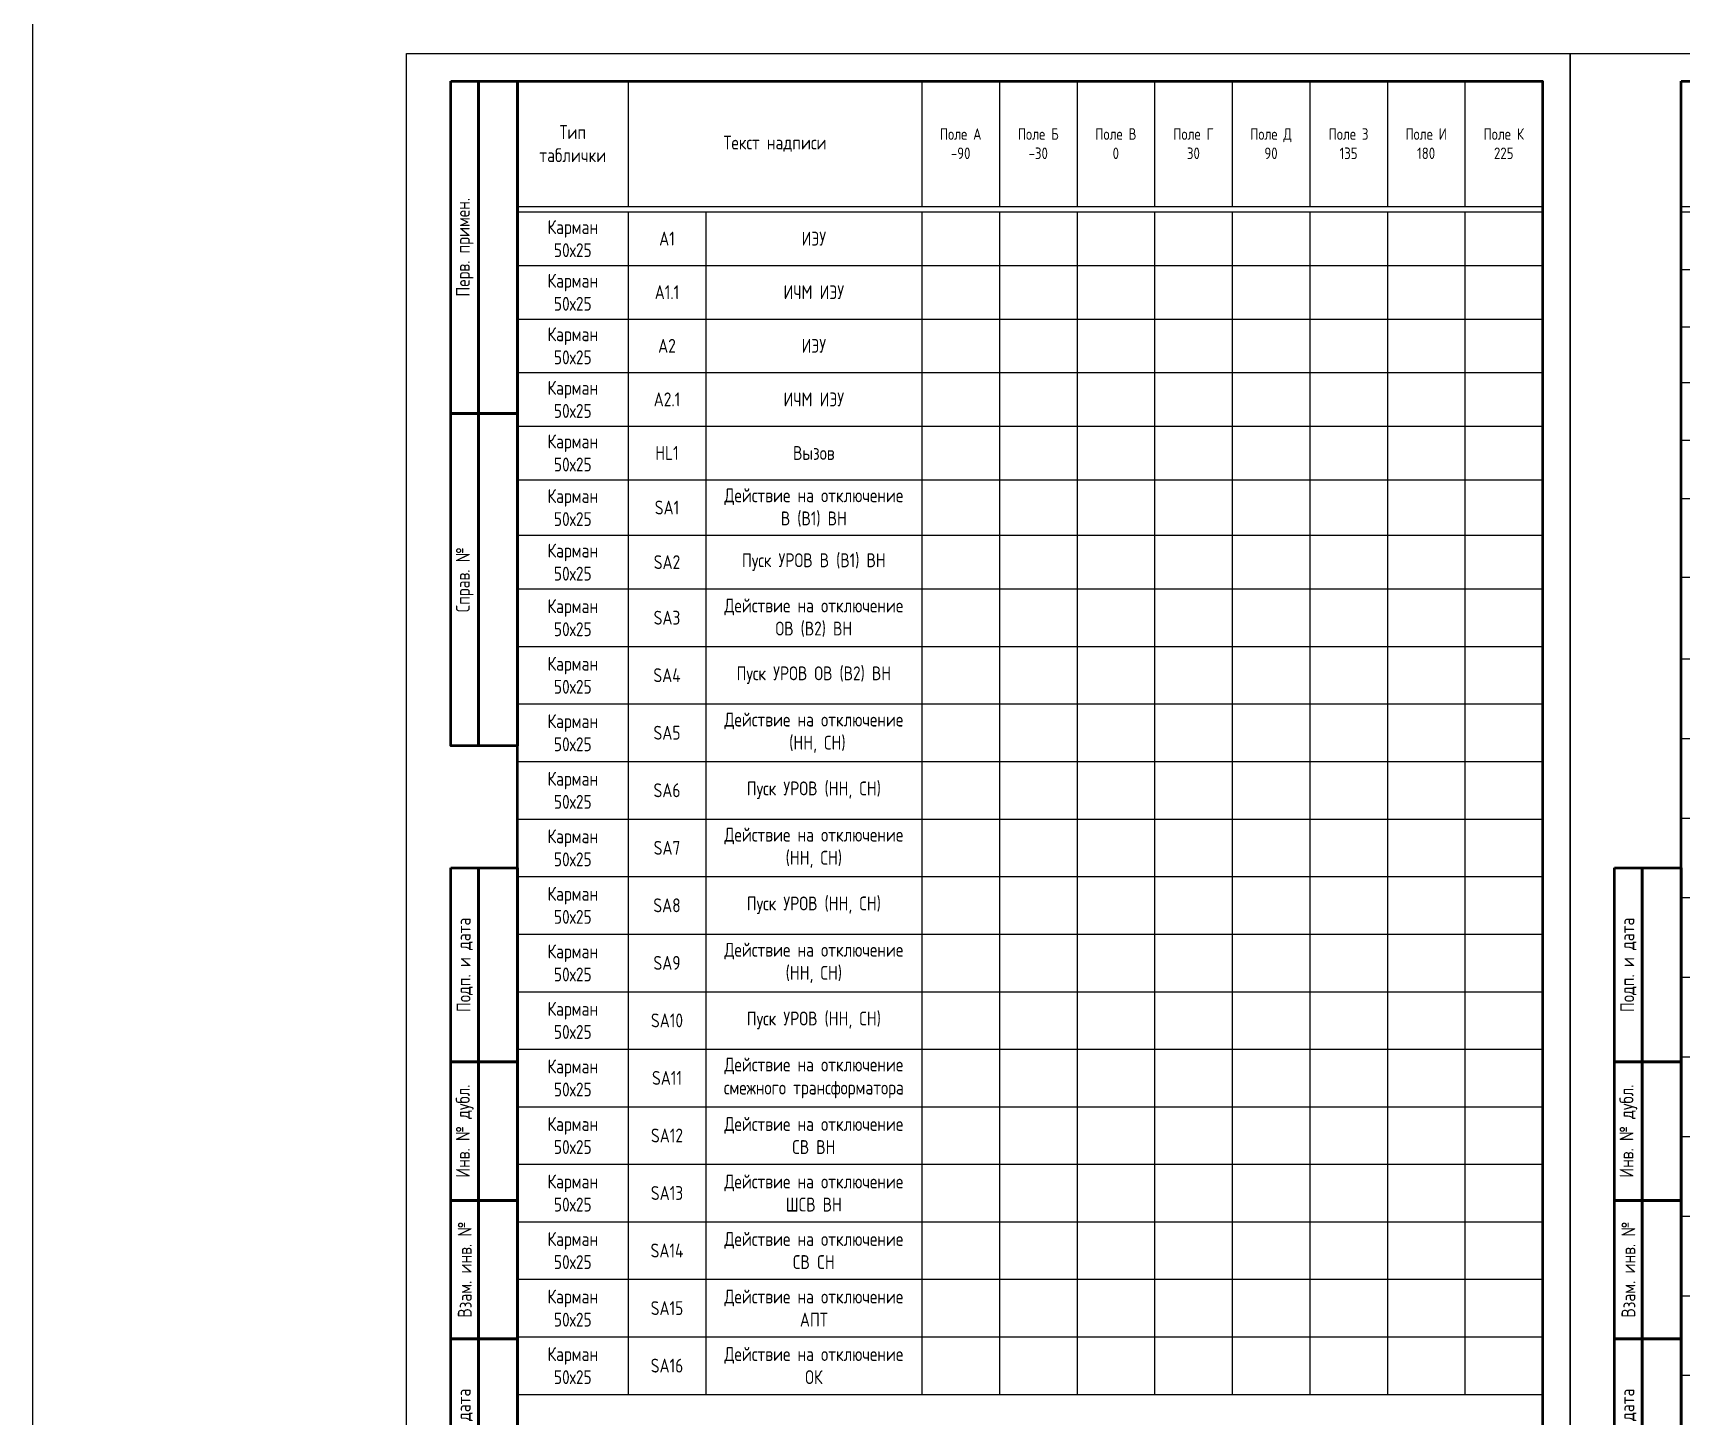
# Model space of a CAD drawing. Header units: millimetres. Extents: x -1117 to 5846, y -90 to 586.
# Drawn here: x -1117.4 to -820, y 51.1 to 300.7 of the extents above; entities that cross this region are included whole.
import ezdxf

# ---------------------------------------------------------------- set-up
doc = ezdxf.new("R2010")
doc.units = ezdxf.units.MM
doc.styles.add('Gost_type_A', font='GOST_0.TTF')

# ---------------------------------------------------------------- blocks, each defined once
blk = doc.blocks.new('Формат_А4')
blk.add_lwpolyline([(0, 297), (0, 0), (-210, 0), (-210, 297)], close=True)
at = {"lineweight": 50}
blk.add_lwpolyline([(-190, 292), (-5, 292), (-5, 5), (-190, 5)], close=True, dxfattribs=at)
blk = doc.blocks.new('Штамп левый верхний')
at = {"lineweight": 50}
for points in [[(-12, 0), (-7, 0), (-7, -60), (-12, -60)], [(-7, 0), (0, 0), (0, -60), (-7, -60)], [(-12, -60), (-7, -60), (-7, -120), (-12, -120)], [(-7, -60), (0, -60), (0, -120), (-7, -120)]]:
    blk.add_lwpolyline(points, close=True, dxfattribs=at)
at = {"char_height": 2.5, "width": 60, "attachment_point": 5, "rotation": 90, "style": 'Gost_type_A'}
for s, insert in [('Перв. примен.', (-9.5, -30)), ('Справ. №', (-9.5, -90))]:
    blk.add_mtext(s, dxfattribs=dict(at, insert=insert))
blk = doc.blocks.new('Штамп левый нижний')
at = {"lineweight": 50}
for points in [[(-12, 145), (-7, 145), (-7, 110), (-12, 110)], [(-7, 145), (0, 145), (0, 110), (-7, 110)], [(-12, 110), (-7, 110), (-7, 85), (-12, 85)], [(-7, 110), (0, 110), (0, 85), (-7, 85)], [(-12, 85), (-7, 85), (-7, 60), (-12, 60)], [(-7, 85), (0, 85), (0, 60), (-7, 60)], [(-12, 60), (-7, 60), (-7, 25), (-12, 25)], [(-7, 60), (0, 60), (0, 25), (-7, 25)], [(-12, 25), (-7, 25), (-7, 0), (-12, 0)], [(-7, 25), (0, 25), (0, 0), (-7, 0)]]:
    blk.add_lwpolyline(points, close=True, dxfattribs=at)
at = {"char_height": 2.5, "attachment_point": 5, "rotation": 90, "style": 'Gost_type_A'}
for s, insert, width in [('Подп. и дата', (-9.5, 127.5), 35), ('Инв. № дубл.', (-9.5, 97.5), 25), ('Взам. инв. №', (-9.5, 72.5), 25), ('Подп. и дата', (-9.5, 42.5), 35), ('Инв. N подл.', (-9.5, 12.5), 25)]:
    blk.add_mtext(s, dxfattribs=dict(at, insert=insert, width=width))
blk = doc.blocks.new('*T24')
at = {"color": 0, "linetype": 'ByBlock', "lineweight": -2, "transparency": 16777216}
for p, q in [((0, 0), (185, 0)), ((0, 0), (0, -237.02)), ((20, 0), (20, -22.61)), ((73, 0), (73, -22.61)), ((87, 0), (87, -22.61)), ((101, 0), (101, -22.61)), ((115, 0), (115, -22.61)), ((129, 0), (129, -22.61)), ((143, 0), (143, -22.61)), ((157, 0), (157, -22.61)), ((171, 0), (171, -22.61)), ((185, 0), (185, -237.02)), ((210, 0), (395, 0)), ((210, 0), (210, -262.31)), ((230, 0), (230, -22.61)), ((283, 0), (283, -22.61)), ((297, 0), (297, -22.61)), ((311, 0), (311, -22.61)), ((325, 0), (325, -22.61)), ((339, 0), (339, -22.61)), ((353, 0), (353, -22.61)), ((367, 0), (367, -22.61)), ((381, 0), (381, -22.61)), ((395, 0), (395, -262.31)), ((0, -22.61), (185, -22.61)), ((0, -23.61), (185, -23.61)), ((20, -23.61), (20, -237.02)), ((34, -23.61), (34, -237.02)), ((73, -23.61), (73, -237.02)), ((87, -23.61), (87, -237.02)), ((101, -23.61), (101, -237.02)), ((115, -23.61), (115, -237.02)), ((129, -23.61), (129, -237.02)), ((143, -23.61), (143, -237.02)), ((157, -23.61), (157, -237.02)), ((171, -23.61), (171, -237.02)), ((210, -22.61), (395, -22.61)), ((210, -23.61), (395, -23.61)), ((230, -23.61), (230, -262.31)), ((244, -23.61), (244, -262.31)), ((283, -23.61), (283, -262.31)), ((297, -23.61), (297, -262.31)), ((311, -23.61), (311, -262.31)), ((325, -23.61), (325, -262.31)), ((339, -23.61), (339, -262.31)), ((353, -23.61), (353, -262.31)), ((367, -23.61), (367, -262.31)), ((381, -23.61), (381, -262.31)), ((0, -33.28), (185, -33.28)), ((210, -33.99), (395, -33.99)), ((0, -42.95), (185, -42.95)), ((210, -44.37), (395, -44.37)), ((0, -52.62), (185, -52.62)), ((210, -54.4), (395, -54.4)), ((0, -62.29), (185, -62.29)), ((210, -64.78), (395, -64.78)), ((0, -71.96), (185, -71.96)), ((210, -75.34), (395, -75.34)), ((0, -81.98), (185, -81.98)), ((0, -91.65), (185, -91.65)), ((210, -89.54), (395, -89.54)), ((0, -102.04), (185, -102.04)), ((210, -104.27), (395, -104.27)), ((0, -112.42), (185, -112.42)), ((210, -118.64), (395, -118.64)), ((0, -122.8), (185, -122.8)), ((0, -133.19), (185, -133.19)), ((210, -133), (395, -133)), ((0, -143.57), (185, -143.57)), ((210, -147.37), (395, -147.37)), ((0, -153.95), (185, -153.95)), ((210, -161.74), (395, -161.74)), ((0, -164.34), (185, -164.34)), ((0, -174.72), (185, -174.72)), ((210, -176.11), (395, -176.11)), ((0, -185.1), (185, -185.1)), ((210, -190.47), (395, -190.47)), ((0, -195.49), (185, -195.49)), ((210, -204.84), (395, -204.84)), ((0, -205.87), (185, -205.87)), ((0, -216.25), (185, -216.25)), ((210, -219.21), (395, -219.21)), ((0, -226.64), (185, -226.64)), ((210, -233.58), (395, -233.58)), ((0, -237.02), (185, -237.02)), ((210, -247.94), (395, -247.94)), ((210, -262.31), (395, -262.31))]:
    blk.add_line(p, q, dxfattribs=at)
at = {"color": 0, "transparency": 16777216, "char_height": 2.5, "attachment_point": 5, "style": 'Gost_type_A'}
for s, insert, width in [('Тип таблички', (10, -11.3), 17), ('{\\H0.83333x;\\C256;Поле А \\P-90}', (80, -11.3), 11), ('{\\H0.83333x;\\C256;Поле Б\\P-30}', (94, -11.3), 11), ('{\\H0.83333x;\\C256;Поле В\\P0}', (108, -11.3), 11), ('{\\H0.83333x;\\C256;Поле Г\\P30}', (122, -11.3), 11), ('{\\H0.83333x;\\C256;Поле Д\\P90}', (136, -11.3), 11), ('{\\H0.83333x;\\C256;Поле З\\P135}', (150, -11.3), 11), ('{\\H0.83333x;\\C256;Поле И\\P180}', (164, -11.3), 11), ('{\\H0.83333x;\\C256;Поле К\\P225}', (178, -11.3), 11), ('Тип таблички', (220, -11.3), 17), ('{\\H0.83333x;\\C256;Поле А \\P-90}', (290, -11.3), 11), ('{\\H0.83333x;\\C256;Поле Б\\P-30}', (304, -11.3), 11), ('{\\H0.83333x;\\C256;Поле В\\P0}', (318, -11.3), 11), ('{\\H0.83333x;\\C256;Поле Г\\P30}', (332, -11.3), 11), ('{\\H0.83333x;\\C256;Поле Д\\P90}', (346, -11.3), 11), ('{\\H0.83333x;\\C256;Поле З\\P135}', (360, -11.3), 11), ('{\\H0.83333x;\\C256;Поле И\\P180}', (374, -11.3), 11), ('{\\H0.83333x;\\C256;Поле К\\P225}', (388, -11.3), 11), ('Текст надписи', (46.5, -11.3), 50), ('Текст надписи', (256.5, -11.3), 50), ('Карман\\P50х25', (10, -28.44), 17), ('Карман\\P50х25', (220, -28.8), 17), ('Действие на отключение\\PДЗО в ДЗТ 1к', (263.5, -28.8), 36), ('A1', (27, -28.44), 11), ('ИЭУ', (53.5, -28.44), 36), ('SA17', (237, -28.8), 11), ('Карман\\P50х25', (10, -38.11), 17), ('Действие на отключение\\PДЗО в ДЗТ 2к', (263.5, -39.18), 36), ('A1.1', (27, -38.11), 11), ('ИЧМ ИЭУ', (53.5, -38.11), 36), ('Карман\\P50х25', (220, -39.18), 17), ('SA18', (237, -39.18), 11), ('Карман\\P50х25', (10, -47.78), 17), ('A2', (27, -47.78), 11), ('ИЭУ', (53.5, -47.78), 36), ('Карман\\P50х25', (220, -49.39), 17), ('Цепи переменного тока \\PВ (В1) ВН', (263.5, -49.39), 36), ('SG1', (237, -49.39), 11), ('Карман\\P50х25', (10, -57.45), 17), ('A2.1', (27, -57.45), 11), ('ИЧМ ИЭУ', (53.5, -57.45), 36), ('Карман\\P50х25', (220, -59.59), 17), ('Цепи переменного тока \\PОВ (В2) ВН', (263.5, -59.59), 36), ('SG2', (237, -59.59), 11), ('Карман\\P50х25', (10, -67.12), 17), ('HL1', (27, -67.12), 11), ('Вызов', (53.5, -67.12), 36), ('Карман\\P50х25', (220, -70.06), 17), ('{\\C5;Цепи переменного тока (НН, СН)}', (263.5, -70.06), 36), ('SG3', (237, -70.06), 11), ('Карман\\P50х25', (10, -76.97), 17), ('Действие на отключение\\PВ (В1) ВН', (53.5, -76.97), 36), ('SA1', (27, -76.97), 11), ('Карман\\P50х25', (220, -82.44), 17), ('{\\C5;Цепи переменного тока (НН, СН)}', (263.5, -82.44), 36), ('SG4', (237, -82.44), 11), ('Карман\\P50х25', (10, -86.82), 17), ('SA2', (27, -86.82), 11), ('Пуск УРОВ В (В1) ВН', (53.5, -86.82), 36), ('Карман\\P50х25', (10, -96.85), 17), ('Действие на отключение\\PОВ (В2) ВН', (53.5, -96.85), 36), ('Карман\\P50х25', (220, -96.9), 17), ('SA3', (27, -96.85), 11), ('SG5', (237, -96.9), 11), ('{\\C256;Цепи переменного тока РЗН1}', (263.5, -96.9), 36), ('Карман\\P50х25', (10, -107.23), 17), ('SA4', (27, -107.23), 11), ('Пуск УРОВ ОВ (В2) ВН', (53.5, -107.23), 36), ('Карман\\P50х25', (220, -111.45), 17), ('{\\C256;Цепи переменного тока РЗН2}', (263.5, -111.45), 36), ('SG6', (237, -111.45), 11), ('Карман\\P50х25', (10, -117.61), 17), ('{\\C5;Действие на отключение\\P (НН, СН)}', (53.5, -117.61), 36), ('SA5', (27, -117.61), 11), ('Карман\\P50х25', (10, -128), 17), ('Карман\\P50х25', (220, -125.82), 17), ('SG7', (237, -125.82), 11), ('{\\C256;Цепи переменного напряжения\\C5; (НН, СН)}', (263.5, -125.82), 36), ('SA6', (27, -128), 11), ('{\\C5;Пуск УРОВ (НН, СН)}', (53.5, -128), 36), ('Карман\\P50х25', (10, -138.38), 17), ('{\\C5;Действие на отключение (НН, СН)}', (53.5, -138.38), 36), ('{\\C256;Цепи переменного напряжения\\C5; (НН, СН)}', (263.5, -140.19), 36), ('SA7', (27, -138.38), 11), ('Карман\\P50х25', (220, -140.19), 17), ('SG8', (237, -140.19), 11), ('Карман\\P50х25', (10, -148.76), 17), ('SA8', (27, -148.76), 11), ('{\\C5;Пуск УРОВ (НН, СН)}', (53.5, -148.76), 36), ('Карман\\P50х25', (220, -154.56), 17), ('{\\C256;Цепи переменного напряжения\\C5; (НН, СН)}', (263.5, -154.56), 36), ('SG9', (237, -154.56), 11), ('Карман\\P50х25', (10, -159.15), 17), ('{\\C5;Действие на отключение (НН, СН)}', (53.5, -159.15), 36), ('SA9', (27, -159.15), 11), ('Карман\\P50х25', (10, -169.53), 17), ('Карман\\P50х25', (220, -168.92), 17), ('{\\C256;Цепи переменного напряжения\\C5; (НН, СН)}', (263.5, -168.92), 36), ('SA10', (27, -169.53), 11), ('{\\C5;Пуск УРОВ (НН, СН)}', (53.5, -169.53), 36), ('SG10', (237, -168.92), 11), ('Карман\\P50х25', (10, -179.91), 17), ('Действие на отключение\\Pсмежного трансформатора', (53.5, -179.91), 36), ('SA11', (27, -179.91), 11), ('Карман\\P50х25', (220, -183.29), 17), ('{\\C256;Цепи переменного тока\\C5; (НН, СН)}', (263.5, -183.29), 36), ('SG11', (237, -183.29), 11), ('Карман\\P50х25', (10, -190.3), 17), ('Действие на отключение\\PСВ ВН', (53.5, -190.3), 36), ('SA12', (27, -190.3), 11), ('Карман\\P50х25', (220, -197.66), 17), ('{\\C256;Цепи переменного тока\\C5; (НН, СН)}', (263.5, -197.66), 36), ('Карман\\P50х25', (10, -200.68), 17), ('Действие на отключение\\PШСВ ВН', (53.5, -200.68), 36), ('SG12', (237, -197.66), 11), ('SA13', (27, -200.68), 11), ('Карман\\P50х25', (10, -211.06), 17), ('Действие на отключение\\PСВ CН', (53.5, -211.06), 36), ('SA14', (27, -211.06), 11), ('Карман\\P50х25', (220, -212.02), 17), ('SG13', (237, -212.02), 11), ('{\\C256;Цепи переменного тока\\C5; (НН, СН)}', (263.5, -212.02), 36), ('Карман\\P50х25', (10, -221.45), 17), ('Действие на отключение\\PАПТ', (53.5, -221.45), 36), ('SA15', (27, -221.45), 11), ('Карман\\P50х25', (10, -231.83), 17), ('Действие на отключение\\PОК', (53.5, -231.83), 36), ('SA16', (27, -231.83), 11)]:
    blk.add_mtext(s, dxfattribs=dict(at, insert=insert, width=width))

msp = doc.modelspace()

# ---------------------------------------------------------------- linework, layer by layer
msp.add_lwpolyline([(-1117.42, 586), (5845.64, 586), (5845.64, -90), (-1117.42, -90)], close=True)

# ---------------------------------------------------------------- block references
at = {"color": 1}
for name, p in [('Формат_А4', (-840, 0)), ('Формат_А4', (-630, 0)), ('Штамп левый верхний', (-1030, 292)), ('Штамп левый нижний', (-1030, 5)), ('Штамп левый нижний', (-820, 5))]:
    msp.add_blockref(name, p, dxfattribs=at)
msp.add_blockref('*T24', (-1030, 292))

doc.saveas('drawing.dxf')
